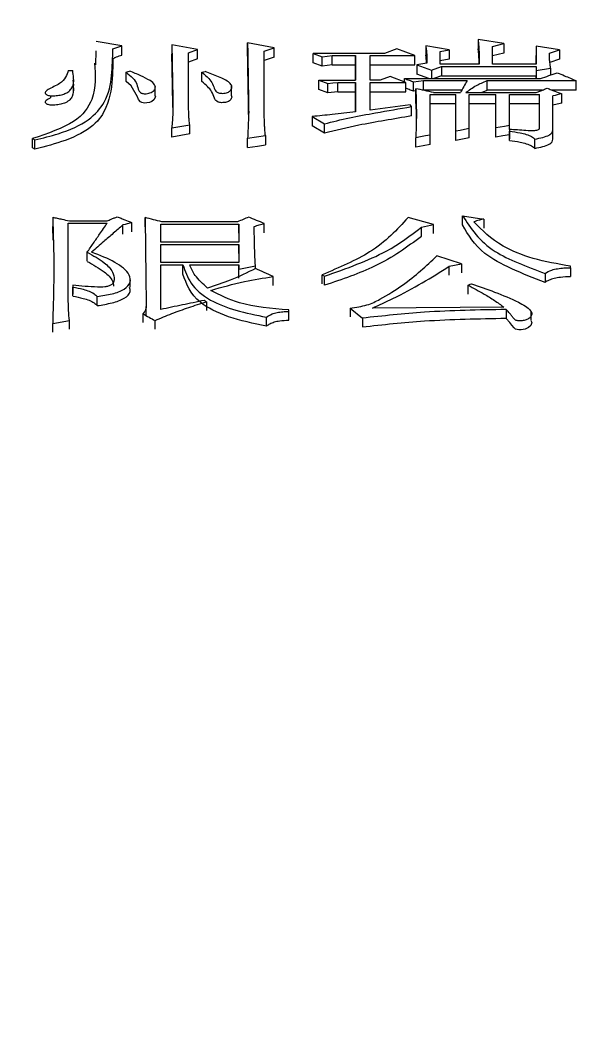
# Model space of a CAD drawing. Header units: millimetres. Extents: x 5231 to 7653, y 7068 to 7959.
# Drawn here: x 6753.39 to 6758.89, y 7406.95 to 7416.84 of the extents above; entities that cross this region are included whole.
import ezdxf

# ---------------------------------------------------------------- set-up
doc = ezdxf.new("R2010")
doc.units = ezdxf.units.MM

msp = doc.modelspace()

# ---------------------------------------------------------------- linework, layer by layer
at = {"color": 7, "linetype": 'Continuous', "lineweight": 25}
for p, q in [((6758.0878, 7416.6146), (6757.839, 7416.6545)), ((6757.839, 7416.6545), (6757.839, 7416.5631)), ((6754.1249, 7416.4071), (6754.1287, 7416.5432)), ((6754.3775, 7416.5946), (6754.1287, 7416.6346)), ((6754.291, 7416.5626), (6754.3775, 7416.5946)), ((6755.1131, 7416.5585), (6754.8643, 7416.6026)), ((6754.8643, 7416.6026), (6754.8643, 7416.5113)), ((6755.0265, 7416.5264), (6755.1131, 7416.5585)), ((6755.8595, 7416.5746), (6755.5999, 7416.6226)), ((6755.7621, 7416.5425), (6755.8595, 7416.5746)), ((6755.7621, 7415.898), (6755.7621, 7416.5425)), ((6757.0494, 7416.5626), (6756.9304, 7416.5184)), ((6757.2225, 7416.4982), (6757.0494, 7416.5626)), ((6757.5578, 7416.5545), (6757.3306, 7416.5946)), ((6757.3306, 7416.5946), (6757.3306, 7416.5033)), ((6757.4713, 7416.5385), (6757.5578, 7416.5545)), ((6757.9797, 7416.5866), (6758.0878, 7416.6146)), ((6757.9797, 7416.4134), (6757.9797, 7416.5866)), ((6758.4015, 7416.5906), (6758.4016, 7416.4134)), ((6758.6287, 7416.5545), (6758.4015, 7416.5906)), ((6758.4015, 7416.5906), (6758.4015, 7416.4993)), ((6758.5314, 7416.5224), (6758.6287, 7416.5545)), ((6755.0266, 7415.9942), (6755.0265, 7416.5264)), ((6755.1131, 7416.4673), (6755.0265, 7416.4352)), ((6755.8595, 7416.4833), (6755.7621, 7416.4513)), ((6756.2381, 7416.5184), (6756.3246, 7416.4862)), ((6756.9304, 7416.5184), (6756.2381, 7416.5184)), ((6756.2381, 7416.4272), (6756.2381, 7416.5184)), ((6756.3246, 7416.395), (6756.3246, 7416.4862)), ((6756.422, 7416.4982), (6756.6491, 7416.4982)), ((6756.6491, 7416.4982), (6756.6492, 7416.2586)), ((6756.7898, 7416.4982), (6757.2225, 7416.4982)), ((6756.7898, 7416.2586), (6756.7898, 7416.4982)), ((6757.4713, 7416.4134), (6757.4713, 7416.5385)), ((6757.5578, 7416.4633), (6757.4713, 7416.4473)), ((6758.0878, 7416.5233), (6757.9797, 7416.4953)), ((6758.4015, 7416.4134), (6758.4015, 7416.4993)), ((6758.6287, 7416.4633), (6758.5351, 7416.4324)), ((6753.8583, 7416.3525), (6753.9015, 7416.3525)), ((6755.1564, 7416.3362), (6755.1888, 7416.3443)), ((6756.3246, 7416.395), (6756.2381, 7416.4272)), ((6756.422, 7416.4071), (6756.3246, 7416.395)), ((6756.422, 7416.4071), (6756.6491, 7416.4071)), ((6756.6491, 7416.2586), (6756.6491, 7416.4071)), ((6756.7898, 7416.4071), (6757.2225, 7416.4071)), ((6757.3415, 7416.4255), (6757.2441, 7416.4093)), ((6757.2441, 7416.4093), (6757.3847, 7416.3565)), ((6757.3847, 7416.3565), (6757.4821, 7416.3931)), ((6757.8499, 7416.4134), (6757.4713, 7416.4134)), ((6757.4821, 7416.3931), (6758.4016, 7416.3931)), ((6758.4016, 7416.4134), (6757.9797, 7416.4134)), ((6758.4016, 7416.3931), (6758.4016, 7416.3525)), ((6758.4016, 7416.3931), (6758.4016, 7416.3021)), ((6758.4016, 7416.3525), (6758.5422, 7416.3769)), ((6758.5422, 7416.3769), (6758.5422, 7416.3093)), ((6753.9015, 7416.2615), (6753.9084, 7416.2084)), ((6755.1564, 7416.2453), (6755.1564, 7416.3362)), ((6756.2922, 7416.2586), (6756.3787, 7416.2258)), ((6756.2922, 7416.2586), (6756.6492, 7416.2586)), ((6756.2922, 7416.1677), (6756.2922, 7416.2586)), ((6756.8871, 7416.2586), (6756.7898, 7416.2586)), ((6756.9845, 7416.2954), (6756.8871, 7416.2586)), ((6757.1359, 7416.2381), (6756.9845, 7416.2954)), ((6757.1251, 7416.275), (6758.4448, 7416.275)), ((6757.1251, 7416.2422), (6757.1251, 7416.275)), ((6757.3597, 7416.275), (6757.2441, 7416.3183)), ((6757.309, 7416.2545), (6757.7309, 7416.2545)), ((6757.4821, 7416.3021), (6757.4097, 7416.275)), ((6757.4821, 7416.3021), (6758.4016, 7416.3021)), ((6757.9257, 7416.2545), (6758.791, 7416.2545)), ((6757.9257, 7416.1637), (6757.9257, 7416.2545)), ((6758.4016, 7416.275), (6758.4016, 7416.3021)), ((6753.9084, 7416.1448), (6753.9084, 7416.2366)), ((6754.7012, 7416.1137), (6754.7012, 7416.2056)), ((6755.4444, 7416.1143), (6755.4444, 7416.2062)), ((6756.3787, 7416.135), (6756.2922, 7416.1677)), ((6756.3787, 7416.135), (6756.3787, 7416.2258)), ((6756.4761, 7416.1473), (6756.3787, 7416.135)), ((6756.4761, 7416.2381), (6756.6492, 7416.2381)), ((6756.4761, 7416.1473), (6756.6492, 7416.1473)), ((6756.6492, 7416.2381), (6756.6492, 7415.9524)), ((6756.6492, 7415.9524), (6756.6492, 7416.1473)), ((6756.7898, 7416.2381), (6757.1359, 7416.2381)), ((6756.7898, 7415.9691), (6756.7898, 7416.2381)), ((6756.7898, 7416.1473), (6757.1359, 7416.1473)), ((6757.1359, 7416.1473), (6757.1359, 7416.2381)), ((6757.2333, 7416.1541), (6757.2117, 7416.1514)), ((6757.2333, 7416.0857), (6757.2333, 7416.1764)), ((6757.309, 7416.1637), (6757.2989, 7416.1624)), ((6757.6797, 7416.1637), (6757.309, 7416.1637)), ((6757.8721, 7416.1393), (6757.9257, 7416.1637)), ((6758.4653, 7416.1637), (6757.9257, 7416.1637)), ((6758.791, 7416.1637), (6758.5541, 7416.1637)), ((6753.6844, 7416.1064), (6753.6844, 7416.0881)), ((6757.2363, 7415.9789), (6757.2333, 7416.0857)), ((6757.3739, 7416.1187), (6757.6227, 7416.1187)), ((6757.3739, 7415.7251), (6757.3739, 7416.1187)), ((6757.4064, 7416.1393), (6757.666, 7416.1393)), ((6757.6227, 7415.7632), (6757.6227, 7416.1187)), ((6757.7201, 7416.1393), (6758.4016, 7416.1393)), ((6757.7525, 7416.1187), (6758.0121, 7416.1187)), ((6757.7525, 7415.7886), (6757.7525, 7416.1187)), ((6758.0121, 7415.797), (6758.0121, 7416.1187)), ((6758.1419, 7416.1187), (6758.434, 7416.1187)), ((6758.142, 7415.8181), (6758.1419, 7416.1187)), ((6758.434, 7415.7886), (6758.434, 7416.1187)), ((6758.5638, 7415.7759), (6758.5638, 7416.1063)), ((6757.1792, 7416.0191), (6756.7898, 7415.9691)), ((6757.19, 7416.0025), (6757.1792, 7416.0191)), ((6757.19, 7415.912), (6757.19, 7416.0025)), ((6757.2369, 7415.9797), (6757.2369, 7415.8332)), ((6757.6227, 7416.028), (6757.3739, 7416.028)), ((6757.6227, 7415.673), (6757.6227, 7416.028)), ((6758.0121, 7416.028), (6757.7525, 7416.028)), ((6758.0121, 7415.7068), (6758.0121, 7416.028)), ((6758.434, 7416.028), (6758.1419, 7416.028)), ((6758.434, 7415.7886), (6758.434, 7416.028)), ((6756.2273, 7415.9064), (6756.3459, 7415.8352)), ((6754.8643, 7415.797), (6755.0374, 7415.8265)), ((6754.8643, 7415.7068), (6754.8643, 7415.797)), ((6756.3459, 7415.7449), (6756.2273, 7415.816)), ((6756.3459, 7415.7449), (6756.3459, 7415.8352)), ((6757.6227, 7415.673), (6757.6227, 7415.7632)), ((6758.0121, 7415.7068), (6758.0121, 7415.797)), ((6758.142, 7415.7812), (6758.142, 7415.8181)), ((6758.142, 7415.7801), (6758.142, 7415.7632)), ((6758.142, 7415.7801), (6758.142, 7415.6899)), ((6758.142, 7415.673), (6758.142, 7415.7632)), ((6758.5638, 7415.6857), (6758.5638, 7415.7759)), ((6753.5122, 7415.6911), (6753.5338, 7415.6784)), ((6753.5122, 7415.6011), (6753.5122, 7415.6911)), ((6753.5337, 7415.5884), (6753.5337, 7415.6785)), ((6755.0374, 7415.7363), (6754.8643, 7415.7068)), ((6755.5999, 7415.6954), (6755.773, 7415.7209)), ((6755.5999, 7415.6053), (6755.5999, 7415.6954)), ((6755.773, 7415.7209), (6755.773, 7415.6307)), ((6757.2333, 7415.6095), (6757.2333, 7415.6996)), ((6758.142, 7415.673), (6758.142, 7415.6899)), ((6758.3908, 7415.5968), (6758.3908, 7415.6869)), ((6753.5338, 7415.5883), (6753.5122, 7415.6011)), ((6753.7069, 7414.9278), (6753.7069, 7414.8394)), ((6753.8583, 7414.87), (6754.2369, 7414.87)), ((6753.8584, 7414.1562), (6753.8583, 7414.87)), ((6753.8691, 7414.8922), (6754.2369, 7414.8922)), ((6754.7562, 7414.861), (6755.5134, 7414.861)), ((6754.7562, 7414.6862), (6754.7562, 7414.861)), ((6755.5026, 7414.8833), (6754.767, 7414.8833)), ((6755.5134, 7414.861), (6755.5134, 7414.6862)), ((6757.4064, 7414.8566), (6757.1576, 7414.9234)), ((6757.6877, 7414.8527), (6757.6877, 7414.9412)), ((6753.7113, 7414.7042), (6753.7069, 7414.8387)), ((6757.2874, 7414.8298), (6757.4064, 7414.8566)), ((6757.2874, 7414.7417), (6757.2874, 7414.8298)), ((6755.5134, 7414.6862), (6754.7562, 7414.6862)), ((6754.7562, 7414.6637), (6755.5134, 7414.6637)), ((6754.7562, 7414.4869), (6754.7562, 7414.6637)), ((6755.5134, 7414.6637), (6755.5134, 7414.4869)), ((6754.0422, 7414.4995), (6754.0422, 7414.5868)), ((6755.5134, 7414.4869), (6754.7562, 7414.4869)), ((6754.7562, 7414.4641), (6754.9725, 7414.4641)), ((6754.7562, 7414.0307), (6754.7562, 7414.4641)), ((6754.9725, 7414.3773), (6754.9725, 7414.4641)), ((6755.0374, 7414.4641), (6755.5134, 7414.4641)), ((6755.5134, 7414.4641), (6755.5134, 7414.4231)), ((6757.6769, 7414.4733), (6757.4389, 7414.5506)), ((6757.5579, 7414.4505), (6757.6769, 7414.4733)), ((6755.5134, 7414.3363), (6755.5134, 7414.4231)), ((6755.6756, 7414.4276), (6755.6756, 7414.455)), ((6756.3247, 7414.3682), (6756.3463, 7414.3544)), ((6756.3247, 7414.2816), (6756.3247, 7414.3682)), ((6758.7369, 7414.4368), (6758.7369, 7414.4505)), ((6758.7369, 7414.4368), (6758.7369, 7414.35)), ((6753.9016, 7414.2671), (6753.9016, 7414.2487)), ((6753.9016, 7414.2671), (6753.9016, 7414.1809)), ((6754.4602, 7414.247), (6754.4602, 7414.334)), ((6755.8486, 7414.2634), (6755.8486, 7414.3499)), ((6757.7418, 7414.1809), (6757.7418, 7414.2671)), ((6753.9016, 7414.1625), (6753.9016, 7414.2487)), ((6754.1396, 7414.0704), (6754.1396, 7414.1562)), ((6755.1997, 7414.1052), (6755.1997, 7414.0195)), ((6754.6156, 7413.9707), (6754.6156, 7414.0587)), ((6756.0002, 7414.0121), (6756.0002, 7414.0261)), ((6756.0002, 7413.9267), (6756.0002, 7414.0121)), ((6756.5951, 7414.0447), (6756.7141, 7413.9467)), ((6756.5951, 7414.0447), (6756.5951, 7413.9593)), ((6758.0879, 7414.0541), (6756.8115, 7414.0447)), ((6758.1096, 7414.0308), (6758.1096, 7413.9453)), ((6758.3532, 7413.9262), (6758.3532, 7414.0121)), ((6753.7069, 7413.8951), (6753.8692, 7413.9232)), ((6753.7069, 7413.8101), (6753.7069, 7413.8951)), ((6756.7141, 7413.9467), (6756.7141, 7413.8615))]:
    msp.add_line(p, q, dxfattribs=at)
at = {"color": 7, "linetype": 'Continuous', "lineweight": 25, "flags": 128}
for points in [[(6754.3775, 7416.5033), (6754.3775, 7416.5544), (6754.3775, 7416.5946)], [(6755.1131, 7416.4673), (6755.1131, 7416.5184), (6755.1131, 7416.5585)], [(6755.5999, 7416.5313), (6755.5999, 7416.5824), (6755.5999, 7416.6226)], [(6755.8595, 7416.4833), (6755.8595, 7416.5344), (6755.8595, 7416.5746)], [(6757.5578, 7416.5545), (6757.5578, 7416.5035), (6757.5578, 7416.4633)], [(6758.0878, 7416.6146), (6758.0878, 7416.5635), (6758.0878, 7416.5233)], [(6758.6287, 7416.5545), (6758.6287, 7416.5035), (6758.6287, 7416.4633)], [(6756.3246, 7416.4862), (6756.3733, 7416.4922), (6756.422, 7416.4982)], [(6756.422, 7416.4071), (6756.422, 7416.4581), (6756.422, 7416.4982)], [(6756.6491, 7416.4071), (6756.6491, 7416.4581), (6756.6491, 7416.4982)], [(6757.2225, 7416.4071), (6757.2225, 7416.4581), (6757.2225, 7416.4982)], [(6754.4208, 7416.3362), (6754.4289, 7416.3392), (6754.4411, 7416.3438), (6754.4532, 7416.3484)], [(6757.2441, 7416.4093), (6757.2441, 7416.3584), (6757.2441, 7416.3183)], [(6757.3847, 7416.3565), (6757.3847, 7416.3056), (6757.3847, 7416.275)], [(6757.4821, 7416.3931), (6757.4821, 7416.3422), (6757.4821, 7416.3021)], [(6758.4016, 7416.3525), (6758.4016, 7416.3015), (6758.4016, 7416.275)], [(6754.4208, 7416.2453), (6754.4208, 7416.2851), (6754.4208, 7416.3106), (6754.4208, 7416.3362)], [(6754.6985, 7416.1141), (6754.7041, 7416.0971), (6754.689, 7416.0675), (6754.6707, 7416.0529), (6754.6484, 7416.0435), (6754.6199, 7416.038), (6754.5993, 7416.0371), (6754.5845, 7416.0384), (6754.5716, 7416.0419), (6754.5599, 7416.0484), (6754.542, 7416.0707), (6754.532, 7416.0974), (6754.4707, 7416.203), (6754.4208, 7416.2453), (6754.4208, 7416.2453)], [(6757.2117, 7416.2422), (6757.2603, 7416.2483), (6757.309, 7416.2545)], [(6757.309, 7416.1637), (6757.309, 7416.2145), (6757.309, 7416.2545)], [(6758.791, 7416.1637), (6758.791, 7416.2145), (6758.791, 7416.2545)], [(6756.3787, 7416.2258), (6756.4274, 7416.2319), (6756.4761, 7416.2381)], [(6756.4761, 7416.1473), (6756.4761, 7416.1981), (6756.4761, 7416.2381)], [(6756.6492, 7416.1473), (6756.6492, 7416.1981), (6756.6492, 7416.2381)], [(6757.2117, 7416.1514), (6757.2117, 7416.2022), (6757.2117, 7416.2422)], [(6757.6227, 7416.028), (6757.6227, 7416.0788), (6757.6227, 7416.1187)], [(6758.0121, 7416.028), (6758.0121, 7416.0788), (6758.0121, 7416.1187)], [(6758.434, 7416.028), (6758.434, 7416.0788), (6758.434, 7416.1187)], [(6758.6504, 7416.1269), (6758.6287, 7416.1218), (6758.6071, 7416.1166), (6758.5855, 7416.1114), (6758.5638, 7416.1063)], [(6758.6504, 7416.0363), (6758.6504, 7416.0871), (6758.6504, 7416.1269)], [(6758.6504, 7416.0363), (6758.6071, 7416.026), (6758.5638, 7416.0156)], [(6756.2273, 7415.9064), (6756.2273, 7415.8558), (6756.2273, 7415.816)], [(6755.0374, 7415.7363), (6755.0374, 7415.7868), (6755.0374, 7415.8265)], [(6757.7525, 7415.7886), (6757.707, 7415.7797), (6757.6649, 7415.7715), (6757.6227, 7415.7632)], [(6757.7525, 7415.6984), (6757.7525, 7415.7489), (6757.7525, 7415.7886)], [(6758.142, 7415.8181), (6758.0952, 7415.8105), (6758.0537, 7415.8038), (6758.0121, 7415.797)], [(6757.3739, 7415.7251), (6757.3278, 7415.7168), (6757.2805, 7415.7082), (6757.2333, 7415.6996)], [(6757.3739, 7415.635), (6757.3739, 7415.6854), (6757.3739, 7415.7251)], [(6757.7525, 7415.6984), (6757.6876, 7415.6857), (6757.6227, 7415.673)], [(6758.142, 7415.7278), (6758.0771, 7415.7173), (6758.0121, 7415.7068)], [(6755.5999, 7415.6053), (6755.6472, 7415.6123), (6755.6946, 7415.6192), (6755.773, 7415.6307)], [(6757.3739, 7415.635), (6757.3036, 7415.6223), (6757.2333, 7415.6095)], [(6754.4749, 7414.8744), (6754.4316, 7414.8633), (6754.41, 7414.8577), (6754.3884, 7414.8521)], [(6754.4749, 7414.7862), (6754.4749, 7414.8352), (6754.4749, 7414.8744)], [(6754.6047, 7414.835), (6754.6047, 7414.8842), (6754.6047, 7414.9234)], [(6755.5134, 7414.7728), (6755.5134, 7414.8219), (6755.5134, 7414.861)], [(6755.7622, 7414.7773), (6755.7622, 7414.8263), (6755.7622, 7414.8655)], [(6757.6877, 7414.9412), (6757.7904, 7414.9256), (6757.8932, 7414.9101)], [(6757.8932, 7414.9101), (6757.8932, 7414.8602), (6757.8932, 7414.8217)], [(6754.3884, 7414.7639), (6754.3884, 7414.813), (6754.3884, 7414.8521)], [(6757.4064, 7414.7684), (6757.4064, 7414.8174), (6757.4064, 7414.8566)], [(6755.5134, 7414.5761), (6755.5134, 7414.6246), (6755.5134, 7414.6637)], [(6755.5134, 7414.3773), (6755.5134, 7414.4252), (6755.5134, 7414.4641)], [(6757.6769, 7414.4733), (6757.6769, 7414.4237), (6757.6769, 7414.3864)], [(6755.5134, 7414.4231), (6755.5945, 7414.4391), (6755.6756, 7414.455)], [(6757.5579, 7414.3636), (6757.5579, 7414.4115), (6757.5579, 7414.4505)], [(6758.4882, 7414.3819), (6758.4882, 7414.357), (6758.4882, 7414.332), (6758.4882, 7414.2953)], [(6756.3463, 7414.2679), (6756.3463, 7414.2983), (6756.3463, 7414.3264), (6756.3463, 7414.3544)], [(6757.7418, 7414.2671), (6757.7499, 7414.2706), (6757.762, 7414.2757), (6757.7742, 7414.2809)], [(6755.1997, 7414.1052), (6755.1889, 7414.1122), (6755.1781, 7414.1191)], [(6754.5831, 7413.9887), (6754.5831, 7413.9668), (6754.5831, 7413.9448), (6754.5831, 7413.9035)], [(6753.8692, 7413.8382), (6753.8692, 7413.8846), (6753.8692, 7413.9232)], [(6754.7021, 7413.8382), (6754.7021, 7413.8846), (6754.7021, 7413.9232)], [(6755.7839, 7413.8709), (6755.7839, 7413.8928), (6755.7839, 7413.9173), (6755.7839, 7413.956)], [(6758.3514, 7413.9235), (6758.3598, 7413.9029), (6758.3509, 7413.8742), (6758.3292, 7413.8544), (6758.2939, 7413.8394), (6758.2553, 7413.8326), (6758.2334, 7413.8325), (6758.2163, 7413.835), (6758.202, 7413.8402), (6758.1873, 7413.851), (6758.1671, 7413.8786), (6758.147, 7413.9042), (6758.1096, 7413.9428), (6758.1096, 7413.9428)]]:
    msp.add_lwpolyline(points, dxfattribs=at)
at = {"color": 7, "linetype": 'Continuous', "lineweight": 25}
msp.add_circle((6850.9753, 7348.0338), 93.7404, dxfattribs=at)
for radius, start, end in [(100, 99.723265, 170.276735), (98.3174, 98.665923, 171.33409), (97.3188, 97.124363, 172.875637), (98.8966, 139.098109, 170.085406)]:
    msp.add_arc((6850.9753, 7348.0338), radius, start, end, dxfattribs=at)
for points, knots in [([(6757.839, 7416.6545), (6757.843, 7416.6095), (6757.8485, 7416.5471), (6757.8498, 7416.4664), (6757.8498, 7416.4311), (6757.8499, 7416.4134)], [0, 0, 0, 0, 0.5632267, 0.7816065, 1, 1, 1, 1]), ([(6753.5337, 7415.6785), (6753.6114, 7415.6974), (6753.8133, 7415.7466), (6754.0773, 7415.8689), (6754.2431, 7416.0706), (6754.2862, 7416.3061), (6754.2893, 7416.4767), (6754.2909, 7416.5626)], [0, 0, 0, 0, 0.112641, 0.292889, 0.474955, 0.735645, 1, 1, 1, 1]), ([(6754.8643, 7416.6026), (6754.8658, 7416.5199), (6754.8681, 7416.3959), (6754.871, 7416.2374), (6754.8732, 7416.13), (6754.8745, 7416.0644), (6754.8751, 7416.0316)], [0, 0, 0, 0, 0.4408292, 0.6612425, 0.8306205, 1, 1, 1, 1]), ([(6755.5999, 7416.6226), (6755.6012, 7416.5364), (6755.6037, 7416.383), (6755.6065, 7416.1919), (6755.609, 7416.0532), (6755.6101, 7415.9832), (6755.6107, 7415.9482)], [0, 0, 0, 0, 0.390303, 0.695145, 0.847572, 1, 1, 1, 1]), ([(6757.3306, 7416.5946), (6757.3325, 7416.5786), (6757.3363, 7416.5467), (6757.3411, 7416.4904), (6757.3413, 7416.4499), (6757.3415, 7416.4255)], [0, 0, 0, 0, 0.284728, 0.569466, 1, 1, 1, 1]), ([(6757.8487, 7416.4134), (6757.8484, 7416.4281), (6757.8471, 7416.4783), (6757.8424, 7416.528), (6757.839, 7416.5631)], [0, 0, 0, 0, 0.292095, 1, 1, 1, 1]), ([(6754.2909, 7416.4713), (6754.2906, 7416.4188), (6754.2896, 7416.2611), (6754.2626, 7416.0407), (6754.1256, 7415.8138), (6753.8615, 7415.6735), (6753.6357, 7415.6149), (6753.5337, 7415.5884)], [0, 0, 0, 0, 0.162061, 0.486697, 0.667178, 0.849696, 1, 1, 1, 1]), ([(6754.291, 7416.4713), (6754.3033, 7416.4759), (6754.3239, 7416.4835), (6754.3528, 7416.4942), (6754.3693, 7416.5003), (6754.3775, 7416.5033)], [0, 0, 0, 0, 0.428518, 0.714259, 1, 1, 1, 1]), ([(6754.8742, 7415.9923), (6754.8737, 7416.0179), (6754.8729, 7416.0647), (6754.8713, 7416.1535), (6754.8697, 7416.2376), (6754.8681, 7416.3212), (6754.867, 7416.3732), (6754.8662, 7416.4146), (6754.8657, 7416.4408), (6754.8652, 7416.4621), (6754.8648, 7416.484), (6754.8645, 7416.5004), (6754.8643, 7416.5113)], [0, 0, 0, 0, 0.1449877, 0.2660574, 0.5081972, 0.6292669, 0.7503366, 0.8108714, 0.8714062, 0.9035546, 0.9357031, 1, 1, 1, 1]), ([(6755.6097, 7415.9248), (6755.6096, 7415.9276), (6755.6093, 7415.9528), (6755.6083, 7416.0225), (6755.6063, 7416.1565), (6755.6038, 7416.3005), (6755.6018, 7416.4163), (6755.6007, 7416.4821), (6755.6001, 7416.5149), (6755.5999, 7416.5313)], [0, 0, 0, 0, 0.013796, 0.122048, 0.338552, 0.669269, 0.834634, 0.917317, 1, 1, 1, 1]), ([(6757.3386, 7416.4251), (6757.3385, 7416.4267), (6757.3372, 7416.453), (6757.3338, 7416.479), (6757.3306, 7416.5033)], [0, 0, 0, 0, 0.063886, 1, 1, 1, 1]), ([(6758.5422, 7416.3769), (6758.5396, 7416.3949), (6758.5349, 7416.4283), (6758.5314, 7416.4768), (6758.5314, 7416.5072), (6758.5314, 7416.5224)], [0, 0, 0, 0, 0.370983, 0.685388, 1, 1, 1, 1]), ([(6754.1128, 7416.4251), (6754.1226, 7416.3087), (6754.1387, 7416.1189), (6753.9519, 7415.8412), (6753.6603, 7415.7417), (6753.5122, 7415.6911)], [0, 0, 0, 0, 0.438357, 0.714578, 1, 1, 1, 1]), ([(6753.8582, 7416.3525), (6753.8516, 7416.3307), (6753.8382, 7416.2871), (6753.7789, 7416.221), (6753.6879, 7416.184), (6753.6429, 7416.1549), (6753.6335, 7416.1411), (6753.6366, 7416.1282), (6753.6482, 7416.1179), (6753.665, 7416.1114), (6753.6871, 7416.1077), (6753.7226, 7416.1068), (6753.7694, 7416.1113), (6753.8176, 7416.1237), (6753.8615, 7416.1452), (6753.9112, 7416.1976), (6753.9135, 7416.2703), (6753.905, 7416.3288), (6753.9015, 7416.3525)], [0, 0, 0, 0, 0.115521, 0.231637, 0.360317, 0.388773, 0.41114, 0.433611, 0.454673, 0.468654, 0.482632, 0.505936, 0.54546, 0.585907, 0.627322, 0.690877, 0.874624, 1, 1, 1, 1]), ([(6754.4208, 7416.3362), (6754.4434, 7416.3178), (6754.4888, 7416.2808), (6754.53, 7416.2201), (6754.5327, 7416.1734), (6754.5525, 7416.1449), (6754.5641, 7416.135), (6754.5799, 7416.1295), (6754.5957, 7416.1275), (6754.6167, 7416.1278), (6754.6409, 7416.1315), (6754.6665, 7416.1399), (6754.6914, 7416.1574), (6754.7084, 7416.1835), (6754.6983, 7416.2196), (6754.6494, 7416.2607), (6754.5612, 7416.3038), (6754.4907, 7416.3335), (6754.4533, 7416.3484), (6754.4532, 7416.3484)], [0, 0, 0, 0, 0.122964, 0.247033, 0.370506, 0.395962, 0.421667, 0.433716, 0.445798, 0.461982, 0.485012, 0.508549, 0.540715, 0.603685, 0.664286, 0.751117, 0.871604, 0.999877, 1, 1, 1, 1]), ([(6755.1564, 7416.3362), (6755.1797, 7416.3163), (6755.2224, 7416.2799), (6755.2645, 7416.2227), (6755.2744, 7416.1768), (6755.2942, 7416.1463), (6755.3174, 7416.1353), (6755.3355, 7416.1317), (6755.3583, 7416.1308), (6755.3838, 7416.1332), (6755.4067, 7416.1393), (6755.4269, 7416.1509), (6755.4435, 7416.1718), (6755.4507, 7416.202), (6755.418, 7416.2482), (6755.317, 7416.2937), (6755.2322, 7416.3272), (6755.1888, 7416.3443)], [0, 0, 0, 0, 0.133288, 0.244453, 0.355406, 0.411337, 0.426567, 0.441924, 0.46024, 0.483233, 0.506284, 0.526764, 0.567645, 0.636153, 0.704868, 0.849066, 1, 1, 1, 1]), ([(6755.4401, 7416.1146), (6755.4429, 7416.1083), (6755.4504, 7416.0914), (6755.4367, 7416.07), (6755.4168, 7416.0535), (6755.3973, 7416.0456), (6755.3736, 7416.0412), (6755.35, 7416.0401), (6755.3286, 7416.0419), (6755.3111, 7416.0468), (6755.2902, 7416.0603), (6755.2706, 7416.0956), (6755.2582, 7416.145), (6755.2113, 7416.199), (6755.1748, 7416.2298), (6755.1564, 7416.2453)], [0, 0, 0, 0, 0.058947, 0.159061, 0.197251, 0.229789, 0.262357, 0.296444, 0.32114, 0.346049, 0.376201, 0.467568, 0.677957, 0.837946, 1, 1, 1, 1]), ([(6757.1251, 7416.275), (6757.1395, 7416.2695), (6757.1684, 7416.2586), (6757.1972, 7416.2477), (6757.2117, 7416.2422)], [0, 0, 0, 0, 0.5, 1, 1, 1, 1]), ([(6757.7309, 7416.2545), (6757.7201, 7416.2353), (6757.6984, 7416.1971), (6757.6768, 7416.1586), (6757.666, 7416.1393)], [0, 0, 0, 0, 0.5, 1, 1, 1, 1]), ([(6757.72, 7416.1393), (6757.7515, 7416.1629), (6757.8081, 7416.2052), (6757.8896, 7416.2393), (6757.9257, 7416.2545)], [0, 0, 0, 0, 0.556261, 1, 1, 1, 1]), ([(6758.4448, 7416.275), (6758.4719, 7416.2845), (6758.5124, 7416.2988), (6758.5665, 7416.3178), (6758.5936, 7416.3274), (6758.6071, 7416.3321)], [0, 0, 0, 0, 0.5, 0.75, 1, 1, 1, 1]), ([(6758.6071, 7416.3321), (6758.6305, 7416.3222), (6758.6729, 7416.3044), (6758.7342, 7416.2785), (6758.772, 7416.2625), (6758.791, 7416.2545)], [0, 0, 0, 0, 0.382288, 0.691144, 1, 1, 1, 1]), ([(6753.9084, 7416.1847), (6753.9084, 7416.1566), (6753.9086, 7416.1174), (6753.878, 7416.0681), (6753.839, 7416.0413), (6753.7863, 7416.0237), (6753.7374, 7416.017), (6753.6986, 7416.0164), (6753.6736, 7416.0188), (6753.6562, 7416.0237), (6753.6432, 7416.0311), (6753.6353, 7416.0408), (6753.6345, 7416.0525), (6753.6478, 7416.0698), (6753.6703, 7416.0804), (6753.6865, 7416.088)], [0, 0, 0, 0, 0.27551, 0.385431, 0.496443, 0.577206, 0.658151, 0.70445, 0.736456, 0.762646, 0.78877, 0.825111, 0.861914, 0.90109, 1, 1, 1, 1]), ([(6757.2117, 7416.1514), (6757.1972, 7416.1568), (6757.172, 7416.1664), (6757.1467, 7416.1759), (6757.1359, 7416.18)], [0, 0, 0, 0, 0.571435, 1, 1, 1, 1]), ([(6757.2333, 7416.1764), (6757.2343, 7416.1476), (6757.2378, 7416.0548), (6757.2403, 7415.8965), (6757.2356, 7415.7653), (6757.2333, 7415.6996)], [0, 0, 0, 0, 0.183884, 0.591879, 1, 1, 1, 1]), ([(6757.4064, 7416.1393), (6757.3775, 7416.1455), (6757.3198, 7416.1579), (6757.2621, 7416.1703), (6757.2333, 7416.1764)], [0, 0, 0, 0, 0.5, 1, 1, 1, 1]), ([(6758.4016, 7416.1393), (6758.4139, 7416.144), (6758.4381, 7416.1533), (6758.4742, 7416.167), (6758.4979, 7416.176), (6758.5097, 7416.1806)], [0, 0, 0, 0, 0.342692, 0.671346, 1, 1, 1, 1]), ([(6758.5097, 7416.1806), (6758.5221, 7416.1759), (6758.5468, 7416.1664), (6758.5937, 7416.1486), (6758.6282, 7416.1354), (6758.6504, 7416.1269)], [0, 0, 0, 0, 0.263606, 0.527213, 1, 1, 1, 1]), ([(6754.8751, 7416.0316), (6754.8746, 7416.0002), (6754.8737, 7415.9456), (6754.8697, 7415.8673), (6754.8661, 7415.8204), (6754.8643, 7415.797)], [0, 0, 0, 0, 0.404483, 0.702227, 1, 1, 1, 1]), ([(6755.0374, 7415.8265), (6755.0358, 7415.8414), (6755.0325, 7415.871), (6755.0281, 7415.927), (6755.0272, 7415.9679), (6755.0266, 7415.9941)], [0, 0, 0, 0, 0.264401, 0.528809, 1, 1, 1, 1]), ([(6755.6107, 7415.9482), (6755.6092, 7415.9137), (6755.6067, 7415.8545), (6755.6031, 7415.7702), (6755.6009, 7415.7203), (6755.5999, 7415.6954)], [0, 0, 0, 0, 0.412441, 0.70622, 1, 1, 1, 1]), ([(6756.6492, 7415.9524), (6756.6114, 7415.9476), (6756.536, 7415.9381), (6756.396, 7415.9216), (6756.2924, 7415.9122), (6756.2273, 7415.9064)], [0, 0, 0, 0, 0.270954, 0.541932, 1, 1, 1, 1]), ([(6756.3459, 7415.8352), (6756.4262, 7415.8555), (6756.5862, 7415.896), (6756.8731, 7415.9473), (6757.0743, 7415.9824), (6757.19, 7416.0025)], [0, 0, 0, 0, 0.299814, 0.597246, 1, 1, 1, 1]), ([(6755.773, 7415.7209), (6755.7714, 7415.7362), (6755.7684, 7415.7669), (6755.7639, 7415.826), (6755.7628, 7415.8696), (6755.7621, 7415.898)], [0, 0, 0, 0, 0.258832, 0.517669, 1, 1, 1, 1]), ([(6757.19, 7415.912), (6757.1045, 7415.8972), (6756.9333, 7415.8677), (6756.646, 7415.8171), (6756.4556, 7415.7713), (6756.3459, 7415.7449)], [0, 0, 0, 0, 0.2975411, 0.5951019, 1, 1, 1, 1]), ([(6758.434, 7415.7886), (6758.4329, 7415.7863), (6758.4305, 7415.7818), (6758.4212, 7415.7752), (6758.4058, 7415.7701), (6758.3655, 7415.7644), (6758.2753, 7415.7721), (6758.1949, 7415.777), (6758.142, 7415.7801)], [0, 0, 0, 0, 0.049888, 0.101022, 0.164011, 0.229448, 0.49258, 1, 1, 1, 1]), ([(6758.142, 7415.7632), (6758.1773, 7415.7587), (6758.2352, 7415.7513), (6758.307, 7415.733), (6758.3593, 7415.713), (6758.3804, 7415.6955), (6758.3908, 7415.6869)], [0, 0, 0, 0, 0.34869, 0.570906, 0.788288, 1, 1, 1, 1]), ([(6758.3908, 7415.6869), (6758.4422, 7415.6973), (6758.513, 7415.7116), (6758.5605, 7415.7494), (6758.5627, 7415.7671), (6758.5638, 7415.7759)], [0, 0, 0, 0, 0.572838, 0.788051, 1, 1, 1, 1]), ([(6758.142, 7415.673), (6758.1773, 7415.6685), (6758.2352, 7415.6611), (6758.307, 7415.6429), (6758.3593, 7415.6229), (6758.3804, 7415.6054), (6758.3908, 7415.5968)], [0, 0, 0, 0, 0.3488, 0.571044, 0.788393, 1, 1, 1, 1]), ([(6758.3908, 7415.5968), (6758.4422, 7415.6072), (6758.5129, 7415.6215), (6758.5605, 7415.6592), (6758.5627, 7415.6769), (6758.5638, 7415.6857)], [0, 0, 0, 0, 0.573022, 0.788169, 1, 1, 1, 1]), ([(6753.7069, 7414.9278), (6753.7219, 7414.9245), (6753.7519, 7414.918), (6753.806, 7414.9061), (6753.8451, 7414.8975), (6753.8691, 7414.8922)], [0, 0, 0, 0, 0.2775041, 0.5550082, 1, 1, 1, 1]), ([(6753.7069, 7414.9278), (6753.7125, 7414.7628), (6753.7211, 7414.5115), (6753.715, 7414.165), (6753.7096, 7413.985), (6753.7069, 7413.8951)], [0, 0, 0, 0, 0.489068, 0.74452, 1, 1, 1, 1]), ([(6754.0422, 7414.5868), (6754.0623, 7414.6162), (6754.1024, 7414.6749), (6754.1673, 7414.7694), (6754.2122, 7414.8342), (6754.2369, 7414.87)], [0, 0, 0, 0, 0.309196, 0.61839, 1, 1, 1, 1]), ([(6754.2369, 7414.8922), (6754.2493, 7414.8973), (6754.2717, 7414.9066), (6754.3041, 7414.9199), (6754.3242, 7414.9282), (6754.3343, 7414.9323)], [0, 0, 0, 0, 0.380769, 0.690385, 1, 1, 1, 1]), ([(6754.3343, 7414.9323), (6754.3466, 7414.9272), (6754.3714, 7414.9171), (6754.4182, 7414.8978), (6754.4528, 7414.8836), (6754.4749, 7414.8744)], [0, 0, 0, 0, 0.263606, 0.527213, 1, 1, 1, 1]), ([(6754.6047, 7414.9234), (6754.6059, 7414.8331), (6754.6082, 7414.6465), (6754.6106, 7414.4072), (6754.6135, 7414.2089), (6754.6149, 7414.1088), (6754.6156, 7414.0587)], [0, 0, 0, 0, 0.319379, 0.659677, 0.829837, 1, 1, 1, 1]), ([(6754.767, 7414.8833), (6754.7399, 7414.89), (6754.6859, 7414.9034), (6754.6318, 7414.9167), (6754.6047, 7414.9234)], [0, 0, 0, 0, 0.5000008, 1, 1, 1, 1]), ([(6755.6107, 7414.9278), (6755.5927, 7414.9204), (6755.5566, 7414.9056), (6755.5206, 7414.8908), (6755.5026, 7414.8833)], [0, 0, 0, 0, 0.500001, 1, 1, 1, 1]), ([(6755.7622, 7414.8655), (6755.7369, 7414.8759), (6755.6865, 7414.8967), (6755.636, 7414.9175), (6755.6107, 7414.9278)], [0, 0, 0, 0, 0.5000008, 1, 1, 1, 1]), ([(6755.6648, 7414.8387), (6755.681, 7414.8432), (6755.7135, 7414.8521), (6755.746, 7414.861), (6755.7622, 7414.8655)], [0, 0, 0, 0, 0.5000023, 1, 1, 1, 1]), ([(6757.1576, 7414.9234), (6757.0513, 7414.8066), (6756.8589, 7414.5954), (6756.4897, 7414.4384), (6756.3247, 7414.3682)], [0, 0, 0, 0, 0.552865, 1, 1, 1, 1]), ([(6757.6877, 7414.9412), (6757.7677, 7414.8184), (6757.913, 7414.5953), (6758.3098, 7414.4481), (6758.4882, 7414.3819)], [0, 0, 0, 0, 0.550382, 1, 1, 1, 1]), ([(6757.8932, 7414.9101), (6757.8789, 7414.9061), (6757.8556, 7414.8997), (6757.8231, 7414.8908), (6757.8049, 7414.8858), (6757.7958, 7414.8833)], [0, 0, 0, 0, 0.439736, 0.719874, 1, 1, 1, 1]), ([(6758.7369, 7414.4505), (6758.6118, 7414.4729), (6758.3649, 7414.517), (6758.0116, 7414.6627), (6757.8769, 7414.8004), (6757.7958, 7414.8833)], [0, 0, 0, 0, 0.290045, 0.572386, 1, 1, 1, 1]), ([(6754.3884, 7414.8521), (6754.3574, 7414.8252), (6754.2955, 7414.7713), (6754.1946, 7414.6829), (6754.1245, 7414.6212), (6754.0855, 7414.5868)], [0, 0, 0, 0, 0.306625, 0.6132501, 1, 1, 1, 1]), ([(6755.6756, 7414.455), (6755.6715, 7414.5323), (6755.666, 7414.6353), (6755.6652, 7414.7627), (6755.665, 7414.8134), (6755.6648, 7414.8387)], [0, 0, 0, 0, 0.600138, 0.800068, 1, 1, 1, 1]), ([(6756.3463, 7414.3544), (6756.5603, 7414.4298), (6756.9388, 7414.5633), (6757.1818, 7414.749), (6757.2874, 7414.8298)], [0, 0, 0, 0, 0.5653514, 1, 1, 1, 1]), ([(6758.4882, 7414.2935), (6758.2655, 7414.3801), (6757.8734, 7414.5326), (6757.7437, 7414.7556), (6757.6877, 7414.8521)], [0, 0, 0, 0, 0.567768, 1, 1, 1, 1]), ([(6757.2874, 7414.7408), (6757.1496, 7414.6383), (6756.9007, 7414.4532), (6756.5174, 7414.3238), (6756.3463, 7414.2661)], [0, 0, 0, 0, 0.55369, 1, 1, 1, 1]), ([(6754.0422, 7414.5868), (6754.1005, 7414.5544), (6754.204, 7414.4968), (6754.2945, 7414.4031), (6754.3066, 7414.3339), (6754.2994, 7414.2906), (6754.2768, 7414.2696), (6754.2484, 7414.2559), (6754.2026, 7414.2468), (6754.0833, 7414.2485), (6753.981, 7414.259), (6753.9016, 7414.2671)], [0, 0, 0, 0, 0.23749, 0.42213, 0.564767, 0.621672, 0.660734, 0.693271, 0.725998, 0.787152, 1, 1, 1, 1]), ([(6754.1396, 7414.1562), (6754.1885, 7414.1641), (6754.2848, 7414.1796), (6754.4128, 7414.2237), (6754.4701, 7414.2939), (6754.4526, 7414.3897), (6754.3214, 7414.4963), (6754.1651, 7414.5563), (6754.0855, 7414.5868)], [0, 0, 0, 0, 0.127311, 0.25064, 0.376347, 0.501102, 0.745819, 1, 1, 1, 1]), ([(6754.0422, 7414.4982), (6754.0998, 7414.4657), (6754.2021, 7414.4081), (6754.2906, 7414.3237), (6754.2957, 7414.2744), (6754.2974, 7414.2583)], [0, 0, 0, 0, 0.464503, 0.824811, 1, 1, 1, 1]), ([(6754.9725, 7414.4641), (6754.9925, 7414.4041), (6755.0326, 7414.2833), (6755.2061, 7414.1237), (6755.4821, 7414.0169), (6755.6825, 7413.9765), (6755.7839, 7413.956)], [0, 0, 0, 0, 0.271409, 0.54611, 0.770558, 1, 1, 1, 1]), ([(6755.2106, 7414.2395), (6755.1658, 7414.2797), (6755.086, 7414.3513), (6755.0522, 7414.4298), (6755.0374, 7414.4641)], [0, 0, 0, 0, 0.561781, 1, 1, 1, 1]), ([(6756.5951, 7414.0447), (6756.6524, 7414.0525), (6756.7659, 7414.068), (6756.93, 7414.1535), (6757.1766, 7414.3066), (6757.3351, 7414.4541), (6757.4389, 7414.5506)], [0, 0, 0, 0, 0.124706, 0.247159, 0.50724, 1, 1, 1, 1]), ([(6755.7839, 7413.8682), (6755.6562, 7413.8951), (6755.4054, 7413.9479), (6755.0623, 7414.1195), (6755.0063, 7414.2793), (6754.9725, 7414.3756)], [0, 0, 0, 0, 0.291427, 0.572864, 1, 1, 1, 1]), ([(6755.6756, 7414.4276), (6755.5969, 7414.3887), (6755.4553, 7414.3188), (6755.2858, 7414.2638), (6755.2106, 7414.2395)], [0, 0, 0, 0, 0.556475, 1, 1, 1, 1]), ([(6755.8486, 7414.3499), (6755.8198, 7414.3628), (6755.7622, 7414.3888), (6755.7045, 7414.4147), (6755.6756, 7414.4276)], [0, 0, 0, 0, 0.499715, 1, 1, 1, 1]), ([(6756.8115, 7414.0447), (6756.8781, 7414.0751), (6757.0484, 7414.1528), (6757.3006, 7414.2878), (6757.4719, 7414.3961), (6757.5579, 7414.4505)], [0, 0, 0, 0, 0.242722, 0.620116, 1, 1, 1, 1]), ([(6758.4882, 7414.3819), (6758.5082, 7414.3935), (6758.5418, 7414.4129), (6758.6096, 7414.4283), (6758.6721, 7414.4358), (6758.7153, 7414.4365), (6758.7369, 7414.4368)], [0, 0, 0, 0, 0.329138, 0.549704, 0.774066, 1, 1, 1, 1]), ([(6755.243, 7414.2164), (6755.3496, 7414.2475), (6755.5406, 7414.3033), (6755.7542, 7414.3356), (6755.8486, 7414.3499)], [0, 0, 0, 0, 0.558168, 1, 1, 1, 1]), ([(6757.7418, 7414.2671), (6757.7941, 7414.2387), (6757.8823, 7414.1908), (6757.9989, 7414.12), (6758.0582, 7414.076), (6758.0879, 7414.0541)], [0, 0, 0, 0, 0.420999, 0.709933, 1, 1, 1, 1]), ([(6757.7742, 7414.2809), (6757.8494, 7414.2544), (6758.0075, 7414.1985), (6758.1859, 7414.1267), (6758.2993, 7414.064), (6758.3474, 7414.0268), (6758.3635, 7413.9909), (6758.3551, 7413.9637), (6758.3316, 7413.9413), (6758.297, 7413.9266), (6758.2619, 7413.9201), (6758.2346, 7413.9197), (6758.2157, 7413.9223), (6758.1989, 7413.9287), (6758.1807, 7413.9435), (6758.1685, 7413.966), (6758.1438, 7413.997), (6758.1226, 7414.018), (6758.1096, 7414.0308)], [0, 0, 0, 0, 0.208327, 0.4385786, 0.5161547, 0.5941412, 0.6389671, 0.6839769, 0.7186129, 0.7534841, 0.7838675, 0.8000432, 0.8132745, 0.8265659, 0.8463871, 0.8916029, 0.9341243, 1, 1, 1, 1]), ([(6758.7369, 7414.3483), (6758.7035, 7414.3475), (6758.6486, 7414.3461), (6758.5774, 7414.3334), (6758.525, 7414.3167), (6758.5003, 7414.3012), (6758.4882, 7414.2935)], [0, 0, 0, 0, 0.347782, 0.570278, 0.787942, 1, 1, 1, 1]), ([(6753.9016, 7414.2487), (6753.9361, 7414.2421), (6753.9925, 7414.2315), (6754.0625, 7414.2096), (6754.1114, 7414.1857), (6754.1303, 7414.166), (6754.1396, 7414.1562)], [0, 0, 0, 0, 0.348649, 0.570981, 0.788219, 1, 1, 1, 1]), ([(6754.1396, 7414.0681), (6754.1887, 7414.076), (6754.2852, 7414.0915), (6754.4111, 7414.1355), (6754.4666, 7414.1952), (6754.4569, 7414.232), (6754.4535, 7414.2449)], [0, 0, 0, 0, 0.286618, 0.564177, 0.846918, 1, 1, 1, 1]), ([(6756.0002, 7414.0261), (6755.8306, 7414.041), (6755.533, 7414.0671), (6755.3302, 7414.1715), (6755.243, 7414.2164)], [0, 0, 0, 0, 0.57, 1, 1, 1, 1]), ([(6753.8692, 7413.9232), (6753.8664, 7413.9559), (6753.8616, 7414.0112), (6753.8591, 7414.0888), (6753.8586, 7414.1337), (6753.8584, 7414.1562)], [0, 0, 0, 0, 0.419118, 0.709539, 1, 1, 1, 1]), ([(6753.9016, 7414.1604), (6753.9361, 7414.1539), (6753.9925, 7414.1433), (6754.0625, 7414.1214), (6754.1114, 7414.0976), (6754.1303, 7414.0779), (6754.1396, 7414.0681)], [0, 0, 0, 0, 0.348759, 0.571119, 0.788322, 1, 1, 1, 1]), ([(6754.7021, 7413.9232), (6754.7556, 7413.9464), (6754.86, 7413.9915), (6755.0276, 7414.0514), (6755.1423, 7414.0873), (6755.1997, 7414.1052)], [0, 0, 0, 0, 0.344405, 0.671635, 1, 1, 1, 1]), ([(6755.1781, 7414.1191), (6755.1078, 7414.1044), (6754.9671, 7414.075), (6754.8265, 7414.0455), (6754.7562, 7414.0307)], [0, 0, 0, 0, 0.5, 1, 1, 1, 1]), ([(6754.6156, 7414.0587), (6754.614, 7414.0452), (6754.6111, 7414.021), (6754.5917, 7413.9986), (6754.5831, 7413.9887)], [0, 0, 0, 0, 0.5575808, 1, 1, 1, 1]), ([(6754.5831, 7413.9887), (6754.6029, 7413.9778), (6754.6426, 7413.956), (6754.6823, 7413.9342), (6754.7021, 7413.9232)], [0, 0, 0, 0, 0.499999, 1, 1, 1, 1]), ([(6755.7839, 7413.956), (6755.7998, 7413.9674), (6755.8264, 7413.9865), (6755.8864, 7414.0017), (6755.942, 7414.0096), (6755.9807, 7414.0113), (6756.0002, 7414.0121)], [0, 0, 0, 0, 0.327603, 0.548378, 0.773257, 1, 1, 1, 1]), ([(6758.1096, 7414.0308), (6757.8444, 7414.0261), (6757.3737, 7414.0178), (6756.9145, 7413.9683), (6756.7141, 7413.9467)], [0, 0, 0, 0, 0.563476, 1, 1, 1, 1]), ([(6756.0002, 7413.9242), (6755.9701, 7413.9227), (6755.9209, 7413.9202), (6755.8581, 7413.9073), (6755.8123, 7413.8909), (6755.7932, 7413.8757), (6755.7839, 7413.8682)], [0, 0, 0, 0, 0.348959, 0.571655, 0.788907, 1, 1, 1, 1]), ([(6758.1096, 7413.9428), (6757.8444, 7413.9382), (6757.3737, 7413.9299), (6756.9145, 7413.8804), (6756.7141, 7413.8588)], [0, 0, 0, 0, 0.563487, 1, 1, 1, 1])]:
    msp.add_open_spline(points, degree=3, knots=knots, dxfattribs=at)

doc.saveas('drawing.dxf')
